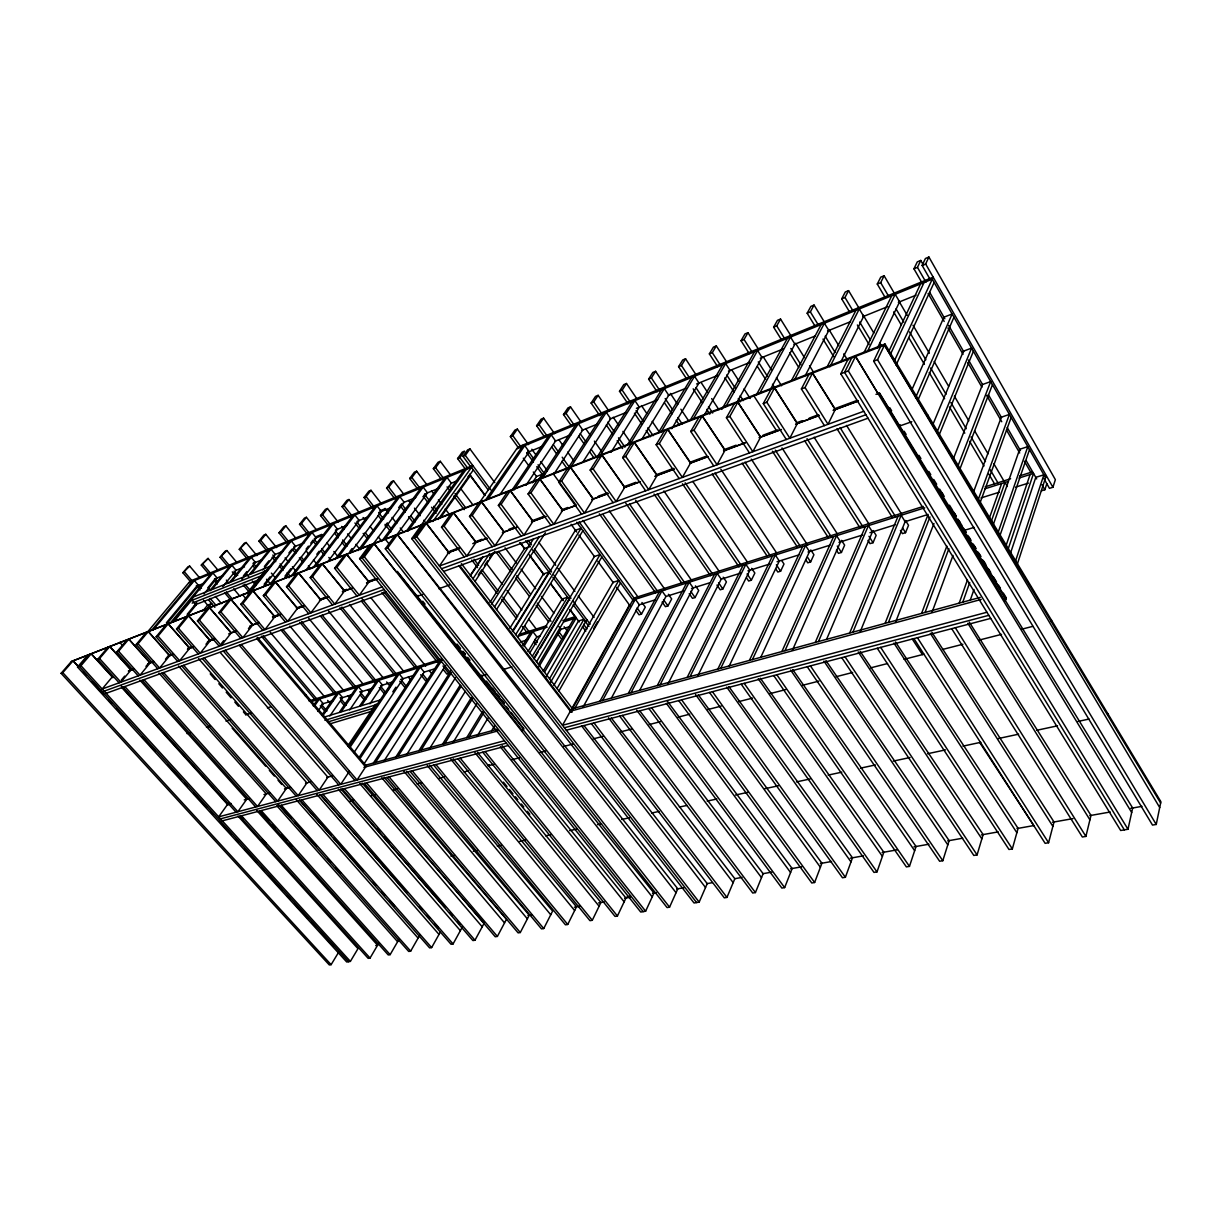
<?xml version="1.0" encoding="UTF-8"?>
<svg xmlns="http://www.w3.org/2000/svg" width="1222" height="1222" viewBox="0 0 1222 1222"><rect width="100%" height="100%" fill="white"/><g stroke="black" fill="none" stroke-linecap="round" stroke-linejoin="round"><path stroke-width="1.5" d="M880.619 346.605L873.654 361.193L1152.499 825.079L1156.241 824.453L1160.9 801.724L885.003 344.008L71.395 661.499M848.022 359.283L840.797 373.81L1120.681 830.486L1127.982 829.249L1132.672 808.002L1004.667 599.422M1107.59 715.069L1107.896 713.785M951.709 628.658L1082.356 837.009L1085.9 836.398L1090.986 815.41L969.306 622.151M913.934 638.617L1045.146 843.333L1048.583 842.737L1054.021 821.978L931.821 632.171M877.289 648.271L1008.975 849.473L1012.335 848.908L1018.079 828.363L895.512 641.978M1051.241 621.631L1051.592 620.379M841.744 657.635L973.827 855.446L977.081 854.896L983.13 834.58L860.212 651.418M807.238 666.723L939.642 861.25L942.804 860.716L949.127 840.614L825.935 660.583M1043.802 478.428L1049.469 488.342L1052.936 487.273L1055.365 479.666L928.919 257.032L925.421 258.499L922.121 265.403L929.667 278.616M1041.404 490.816L1044.856 489.762L1046.826 483.683M1017.239 564.381L1046.261 475.572M1015.436 561.356L1043.878 474.808L1035.782 477.359L1009.968 554.757M773.725 675.552L906.373 866.902L909.458 866.383L916.042 846.495L792.711 669.58M1007.585 550.74L1033.537 473.449L1019.026 478.031M1005.798 546.387L1030.085 474.533M991.286 522.222L991.699 521M1000.008 535.419L1029.504 449.62M997.549 534.121L1027.809 446.626L1019.683 449.284L992.814 525.934M741.174 684.137L874.005 872.416L876.999 871.897L883.842 852.223L760.359 678.225M970.253 600.216L973.995 589.478M962.799 602.156L969.718 582.497M991.149 521.763L1005.003 482.461L1007.371 486.509M959.209 603.133L967.442 579.931M988.965 519.228L1001.628 483.53M979.8 503.54L1011.159 417.466M709.524 692.462L842.477 877.763L845.395 877.274L852.482 857.783L728.908 686.642M977.936 500.409L1009.418 414.426L1001.292 417.206L973.399 492.329M932.035 612.237L953.023 555.399M925.054 612.451L948.898 548.647M921.587 613.413L946.851 546.097M678.76 700.573L811.79 882.987L814.631 882.498L821.932 863.221L698.312 694.829M959.652 469.691L992.463 384.686M895.573 622.166L933.975 523.49M957.743 466.483L990.691 381.585L982.534 384.502L953.374 458.693M648.836 708.455L781.881 888.073L784.646 887.6L792.162 868.506L667.411 701.275M885.079 623.373L928.14 514.431L904.54 521.855M888.455 622.441L929.973 516.952M927.345 416.213L927.834 415.052M900.446 530.409L902.447 533.632L905.533 532.685L908.526 525.307L905.533 520.465M860.181 631.789L905.135 521.672L901.149 515.272L852.941 632.141M619.707 716.138L752.737 893.022L755.425 892.564L763.124 873.669L639.58 710.562M939.076 435.154L973.399 351.279M937.137 431.87L971.597 348.117L963.425 351.172L932.936 424.37M849.672 633.042L898.048 516.249M591.356 723.607L724.31 897.849L726.953 897.406L734.834 878.694L611.382 718.108M900.217 424.813L899.728 425.974L911.811 421.712M868.002 540.399L870.049 543.622L873.043 542.705L876.143 535.373L873.104 530.547M826.546 639.412L872.401 531.906L868.414 525.613L818.465 641.55M918.287 399.395L953.954 317.216M815.273 642.421L865.39 526.575M421.3 525.323L411.738 538.627L694.035 902.997L699.167 902.126L707.217 883.598L583.994 725.562M915.538 397.807L952.121 313.978L943.934 317.185L912.36 388.688M836.428 550.16L838.491 553.352L841.423 552.451L844.631 545.165L841.546 540.384M792.421 650.241L840.537 541.865L836.551 535.679L784.967 650.7M878.129 393.759L855.507 356.381L848.328 370.923L840.797 373.81M781.881 651.54L833.603 536.611M669.564 907.152L677.798 888.822L397.41 534.625L387.756 547.838L385.312 548.785L667.075 907.579L669.564 907.152L387.756 547.838M885.003 344.008L884.484 345.139L71.38 661.484L61.1 673.322L329.329 964.968L331.116 964.662L338.738 952.075M805.68 559.661L807.773 562.823L810.614 561.937L813.928 554.712L810.797 549.931M369.334 545.547L359.604 558.653L640.74 912.055L645.628 911.215L653.984 893.053L522.802 729.305L521.718 731.168M760.817 657.222L809.529 551.58L805.527 545.486L752.431 659.59M896.062 365.118L934.127 282.465M894.015 361.697L933.18 277.165L517.914 447.069L479.803 502.166M890.273 354.655L924.993 280.51M749.422 660.399L802.655 546.387M805.038 387.557L828.027 424.294L835.329 409.339L812.508 373.107L805.038 387.557L801.388 388.947L824.392 425.623M889.051 350.897L920.548 283.947M922.121 265.403L925.65 263.952L928.919 257.032M775.726 568.872L777.834 572.033L780.614 571.193L784.005 564.014L781.897 560.852M482.766 752.217L615.048 916.408L617.431 916.011L625.954 898.033L502.166 745.68M873.654 361.193L877.518 359.711L884.468 345.108L1160.64 803.037M729.29 665.837L779.315 561.02L775.313 555.032L720.797 668.22M877.35 348.163L899.606 301.819L895.207 294.303L867.773 350.76M922.442 283.611L913.949 268.809L917.447 267.358L920.762 260.439L923.588 265.403M913.949 268.809L917.279 261.905L920.762 260.439M717.864 669.014L772.518 555.903M457.914 758.755L589.966 920.685L592.288 920.288L600.934 902.478L477.405 752.324M864.244 352.119L891.785 295.693M746.535 577.899L748.658 581.03L751.362 580.19L754.86 573.072L751.652 568.337M766.805 402.237L789.84 438.224L797.401 423.377L774.549 387.878L766.805 402.237L763.292 403.581L786.311 439.508M697.777 675.903L749.88 570.231L745.878 564.32L690.033 676.621M851.749 357.832L844.555 372.374L1124.332 829.875M433.688 765.14L565.465 924.84L567.741 924.458L576.494 906.816L453.27 758.816M687.192 677.4L743.159 565.19M840.904 361.758L863.664 316.361L859.265 308.983L829.906 366.844M884.972 297.16L877.274 284.054L880.665 282.649L884.117 275.76L894.703 293.891M777.345 429.915L776.78 431.045L753.898 395.943L754.493 394.828M716.978 585.078L720.232 589.798L722.859 588.989L726.433 581.901L723.195 577.196M877.274 284.054L880.741 277.165L884.117 275.76M827.355 366.463L855.95 310.327M667.93 684.03L721.194 579.197L717.192 573.393L660.094 684.794M410.042 771.372L541.529 928.919L543.744 928.537L552.619 911.062L429.701 765.14M729.824 416.442L752.859 451.712L760.68 436.957L737.813 402.175L729.824 416.442L726.418 417.756L749.468 452.95M657.329 685.542L714.534 574.233M801.388 388.947L808.903 374.512M386.962 777.452L518.128 932.89L520.297 932.523L529.279 915.202L406.712 771.326M689.223 593.663L692.492 598.337L695.074 597.543L698.709 590.516L695.455 585.857M805.237 375.612L828.791 330.475L824.392 323.234L794.453 379.905M639.748 690.262L693.225 587.95L689.223 582.222L630.98 692.737M849.534 311.916L841.698 298.855L844.982 297.481L848.572 290.622L859.28 308.57M841.698 298.855L845.288 291.997L848.572 290.622M628.291 693.47L686.627 583.047M791.153 381.188L821.169 324.548M364.431 783.394L495.261 936.77L497.385 936.419L506.473 919.265L384.182 777.268M694.02 430.19L717.07 464.757L725.12 450.108L702.238 416.015L694.02 430.19L690.736 431.458L713.77 465.964M662.141 602.034L665.44 606.677L667.96 605.898L671.672 598.933L668.388 594.289M611.474 697.976L665.944 596.489L684.213 590.776M770.624 389.07L794.926 344.176L790.512 337.058L759.656 393.423M602.614 700.481L661.942 590.852L665.944 596.489M763.292 403.581L771.051 389.238M342.42 789.183L472.914 940.573L474.976 940.222L484.156 923.221L362.247 783.165M815.074 326.152L807.162 313.214L810.354 311.885L814.066 305.042L823.964 321.325M600.002 701.199L659.422 591.647M635.73 610.206L639.045 614.803L641.504 614.055L645.277 607.135L641.947 602.492M807.162 313.214L810.889 306.386L814.066 305.042M659.345 443.51L682.38 477.405L690.644 462.863L667.762 429.426L659.345 443.51L656.153 444.747L679.188 478.581M320.928 794.85L451.04 944.285L453.072 943.949L462.328 927.101M756.449 394.675L787.396 338.341M583.016 707.141L639.335 604.814L635.333 599.254L574.997 708.012M571.774 708.653L629.437 604.997M571.193 710.975L633.974 598.047L923.267 506.427M299.94 800.379L429.655 947.921L431.641 947.585L440.317 932.065M737.034 402.114L762.024 357.481L757.609 350.5L725.883 406.544M781.668 340.067L773.618 327.16L776.718 325.862L780.553 319.064L791.551 336.783M726.418 417.756L734.422 403.489M773.618 327.16L777.452 320.347L780.553 319.064M625.74 456.417L648.76 489.671L657.207 475.236L634.34 442.425L625.74 456.417L622.655 457.608L645.659 490.801M721.835 409.401L754.57 351.737M488.418 765.705L489.014 764.636M593.587 628.826L597.482 621.983M279.41 805.787L408.728 951.48L410.668 951.144L420.093 934.616M558.912 691.026L620.501 582.879M557.018 688.551L618.775 580.465L613.047 582.344L553.902 685.328M704.422 414.793L730.053 370.419L725.639 363.56L693.118 419.268M550.45 682.579L586.789 619.63M690.736 431.458L698.953 417.298M749.223 353.586L741.036 340.709L744.045 339.456L747.986 332.674L758.159 348.759M549.61 678.592L583.948 619.279L578.495 621.005L545.974 676.912M259.339 811.072L388.245 954.962L390.139 954.642L398.968 939.397M408.026 865.359L408.622 864.336M741.036 340.709L744.977 333.927L747.986 332.674M593.159 468.943L616.148 501.57L624.778 487.227L601.942 455.042L593.159 468.943L590.165 470.088L613.139 502.654M543.133 671.199L573.897 618.668M690.094 420.444L722.676 364.767M564.365 636.723L567.527 631.3L564.121 626.749M544.538 672.146L576.219 617.935L563.525 621.937M538.795 666.922L560.959 629.315L558.973 626.657M239.711 816.25L368.189 958.369L370.052 958.048L378.927 942.941M538.474 664.325L601.866 557.003M536.534 661.805L600.094 554.559L594.381 556.514L533.525 658.719M534.243 658.521L538.138 651.968M540.093 648.699L569.345 599.544M491.595 730.787L494.513 725.899M671.779 428.739L698.969 383.005L694.539 376.269L661.285 431.641M656.153 444.747L664.585 430.663M717.635 366.646L709.371 353.876L712.304 352.654L716.336 345.902L726.601 361.849M532.425 656.138L567.604 597.207L562.166 598.994L529.813 652.93M87.77 655.099L77.505 667.013L346.743 962.019L350.378 961.393L357.97 948.684L237.985 816.052M561.57 481.071L584.513 513.103L593.312 498.866L570.491 467.278L561.57 481.071L558.653 482.201L581.58 514.172M477.328 735.827L488.067 717.986M528.057 651.463L536.84 636.861L532.868 631.621L524.024 646.209M709.371 353.876L713.419 347.124L716.336 345.902M481.85 675.094L481.208 676.148L486.631 674.513M658.353 432.787L691.667 377.43M469.095 736.927L483.805 712.625M466.789 737.553L482.507 711.662M522.772 645.277L530.623 632.339M517.685 637.166L582.909 530.715M641.962 439.065L668.724 395.241L664.31 388.611L630.353 443.662M530.898 492.863L553.795 524.299L562.746 510.17L539.971 479.146L530.898 492.863L528.072 493.948L550.954 525.338M515.715 634.6L581.122 528.225L575.409 530.272L512.797 631.637M686.917 379.324L678.577 366.676L681.433 365.485L685.557 358.779L695.99 374.711M453.102 742.426L476.779 703.796M444.823 743.556L472.593 698.541M622.655 457.608L631.27 443.632M678.577 366.676L682.716 359.971L685.557 358.779M442.578 744.167L471.371 697.579M512.385 631.27L548.984 572.049L543.546 573.912L509.818 628.245M627.512 444.762L661.514 389.757M429.457 748.857L465.322 691.362M611.015 452.308L639.305 407.14L634.89 400.633L599.284 456.952M421.162 750.018L461.229 686.214M501.112 504.289L523.963 535.175L533.052 521.152L510.322 490.694L501.112 504.289L498.377 505.358L521.214 536.183M657.1 391.773L648.622 379.125L651.402 377.98L655.618 371.289L666.143 387.084M418.963 750.614L460.083 685.267M351.264 800.807L351.905 799.799M597.527 456.417L632.171 401.748M590.165 470.088L598.948 456.203M648.622 379.125L652.854 372.45L655.618 371.289M554.04 472.914L553.352 473.983L576.142 505.251L561.845 510.552M406.437 755.043L455.455 677.798M494.528 606.922L539.391 536.611M496.529 609.534L545.348 532.777M443.311 669.595L446.84 674.04L448.871 673.414L450.551 670.802M395.913 756.907L450.383 671.779M398.051 756.326L451.437 672.742M472.196 515.409L494.986 545.745L504.197 531.83L481.529 501.891L472.196 515.409L469.523 516.432L492.313 546.723M489.976 602.37L524.635 548.449L530.073 546.509M491.702 604.096L533.632 538.703M582.925 462.008L610.664 418.734L606.249 412.333L571.086 466.697M383.891 761.184L445.694 665.364M628.032 403.795L619.493 391.254L623.785 384.594L626.474 383.479L637.181 399.273M619.493 391.254L622.181 390.124L626.474 383.479M375.49 762.482L441.753 660.415M558.653 482.201L567.588 468.408M567.344 469.34L603.607 413.403M373.397 763.047L439.721 661.056M444.09 526.193L466.819 556.025L476.152 542.201L453.545 512.782L444.09 526.193L441.509 527.201L464.223 556.972M363.957 764.01L424.171 672.1L420.231 667.212L359.711 758.999M554.605 473.021L582.772 430.022L578.373 423.713L542.66 477.741M599.803 415.602L591.112 403.046L595.496 396.432L598.123 395.332L608.892 411.004M478.276 575.027L481.392 570.292M484.523 565.557L487.654 560.837M489.732 557.675L492.863 552.955M349.355 771.326L340.755 784.341L225.322 650.272M475.007 581.412L494.895 551.305M358.718 757.991L418.245 667.838M591.112 403.046L593.739 401.946L598.123 395.332M399.747 681.204L404.528 687.085L406.468 686.489L410.729 680.043L408.316 677.08M528.072 493.948L537.161 480.246M472.975 578.754L489.762 553.429M539.085 479.024L542.232 474.273L536.534 476.488L532.318 482.812M538.978 480.353L575.791 424.767M470.852 574.477L482.385 557.186M392.781 691.866L395.928 687.161M470.241 576.081L482.873 557.11M353.968 752.599L403.107 678.699L399.182 673.857L349.782 747.681M863.755 411.279L439.431 566L448.871 552.298L426.325 523.367L416.778 536.687L411.738 538.627M525.979 485.317L555.598 441.005L551.214 434.803L513.927 490.068M417.985 595.297L417.298 596.336L422.675 594.442M347.659 746.062L375.536 704.514L377.506 703.918M348.606 747.039L397.226 674.483M378.789 702.787L380.775 699.824L324.334 717.054M379.232 687.543L384.044 693.393L385.953 692.813L390.23 686.413L386.61 681.983M511.376 491.061L548.693 435.842M571.148 425.439L563.495 414.533L567.94 407.949L570.491 406.88L581.367 422.445M369.915 703.78L382.501 685.145L378.576 680.364L361.727 705.201L359.803 705.797L376.682 680.975M563.495 414.533L566.061 413.464L570.491 406.88M498.377 505.358L507.588 491.748M500.195 494.162L529.126 451.712L524.742 445.618L488.067 498.958M349.66 709.967L362.323 691.453L358.428 686.733L341.457 711.403L339.579 711.968L356.549 687.329M544.294 436.544L536.595 425.714L539.085 424.676L543.591 418.138L554.528 433.581M285.49 788.709L286.162 787.732M485.577 499.92L523.596 444.732M536.595 425.714L541.102 419.177L543.591 418.138M396.325 571.927L374.1 543.698L364.37 556.82L359.604 558.653M329.833 716L342.572 697.625L338.693 692.981L322.684 715.924M469.523 516.432L478.871 502.929M321.921 714.962L336.86 693.546M518.143 447.374L510.368 436.621L512.797 435.612L517.364 429.09L528.484 444.579M510.368 436.621L514.936 430.113L517.364 429.09M317.796 711.418L323.234 703.673L319.354 699.076L314.986 705.277M336.89 567.375L359.299 595.221L369.029 581.825L346.697 554.36L336.89 567.375L334.584 568.276L356.977 596.076M441.509 527.201L450.949 513.79M313.199 705.827L317.567 699.641M438.133 519.472L473.357 469.905M440.76 517.273L470.439 475.465L468.133 476.397M432.848 521.534L472.807 465.521L190.082 581.183L147.068 632.538M386.137 538.306L385.404 539.33L388.932 543.775M428.464 522.115L467.4 467.721M305.24 695.746L305.958 694.753M228.117 804.305L228.804 803.358M312.465 576.769L334.797 604.157L344.589 590.868L322.348 563.831L312.465 576.769L310.205 577.624L332.521 604.997M423.805 524.345L414.258 537.665L696.601 902.554M426.127 523.031L463.764 470.531M420.353 526.315L451.361 483.179L447.008 477.374L408.011 531.173M470.928 467.064L462.985 456.325L465.292 455.363L469.966 448.917L494.788 482.614M406.834 530.531L444.747 478.291M457.593 458.571L459.9 457.608L464.574 451.162L462.267 452.125L457.593 458.571L465.536 469.263M462.985 456.325L467.644 449.879L469.966 448.917M288.682 585.903L310.907 612.879L320.775 599.681L298.611 573.072L288.682 585.903L286.483 586.743L308.708 613.673M385.312 548.785L394.966 535.572M397.318 534.151L427.486 492.848L423.133 487.12L384.93 539.039M423.026 496.804L425.271 493.734M265.495 594.808L287.644 621.356L297.557 608.266L275.5 582.069L265.495 594.808L263.356 595.618L285.49 622.135M441.341 479.284L433.352 468.652L438.072 462.252L440.317 461.305L450.536 474.961M433.352 468.652L435.597 467.721L440.317 461.305M381.57 541.438L420.918 488.021M372.634 544.829L404.161 502.273L399.838 496.636L360.2 549.732M385.098 525.934L387.359 522.894M398.632 507.71L400.877 504.671M371.717 544.615L361.987 557.736L643.184 911.627M242.918 603.485L264.96 629.635L274.935 616.636L252.954 590.837L242.918 603.485L240.826 604.279L262.867 630.399M417.741 489.06L409.691 478.489L414.457 472.12L416.641 471.203L426.936 484.783M409.691 478.489L411.875 477.573L416.641 471.203M358.015 550.587L397.685 497.522M350.775 552.252L381.401 511.483L377.094 505.939L338.311 557.171M334.584 568.276L344.39 555.262M349.798 551.565L352.058 548.541M220.892 611.932L242.842 637.701L252.862 624.793L230.973 599.391L220.892 611.932L218.86 612.726L240.795 638.434M394.706 498.607L386.595 488.082L391.407 481.758L393.545 480.857L403.993 494.498M386.595 488.082L388.733 487.196L393.545 480.857M335.042 559.493L374.986 506.794M328.351 560.959L359.176 520.48L354.884 515.012L315.856 565.893M310.205 577.624L320.088 564.701M199.415 620.196L221.258 645.567L231.325 632.767L209.542 607.731L199.415 620.196L197.429 620.944L219.273 646.285M372.206 507.924L364.049 497.461L368.891 491.168L370.984 490.297L381.508 503.861M364.049 497.461L366.142 496.59L370.984 490.297M312.618 568.199L352.822 515.837M316.804 554.253L319.125 551.229M306.462 569.483L337.471 529.263L333.178 523.871L293.922 574.416M178.458 628.23L200.209 653.235L210.321 640.542L188.616 615.857L178.458 628.23L176.518 628.979L198.27 653.953M286.483 586.743L296.427 573.912M243.453 593.877L242.689 594.854L246.34 599.131M290.744 576.692L331.177 524.681M284.604 578.403L316.254 537.848L311.977 532.517L271.926 583.52M350.256 517.028L342.038 506.611L346.911 500.363L348.957 499.508L359.543 513.011M248.448 628.612L250.632 625.801M342.038 506.611L344.085 505.771L348.957 499.508M158.02 636.097L179.665 660.735L189.807 648.118L168.208 623.816L158.02 636.097L156.126 636.815L177.755 661.423M284.97 576.173L290.836 568.658M306.08 549.152L308.433 546.142M310.785 543.148L313.122 540.139M263.356 595.618L273.361 582.894M327.618 524.437L320.531 515.562L325.434 509.33L327.435 508.505L338.097 521.947M320.531 515.562L322.532 514.722L327.435 508.505M221.457 643.505L223.657 640.71M269.94 584.284L310.021 533.327M138.055 643.75L159.608 668.052L169.766 655.527L148.274 631.56L138.055 643.75L136.207 644.468L157.745 668.724M264.151 584.284L270.047 576.83M288.896 552.97L291.248 549.992M263.723 586.514L295.525 546.234L291.264 540.979L251.014 591.631M307.837 534.625L299.527 524.299L301.467 523.49L306.401 517.288L315.948 529.202M205.983 644.269L208.183 641.504M247.195 593.098L264.899 570.857L266.824 570.094M247.898 593.877L289.354 541.774M240.826 604.279L250.877 591.647M118.58 651.234L140.011 675.186L150.199 662.767L128.814 639.137L118.58 651.234L116.777 651.937L138.193 675.858M264.395 566.458L268.886 560.822M262.898 569.926L275.255 554.437L271.024 549.258L251.808 573.164L249.93 573.912L269.145 550.022M299.527 524.299L304.461 518.113L306.401 517.288M218.86 612.726L228.942 600.17M99.547 658.551L120.871 682.166L131.09 669.839L109.797 646.53L99.547 658.551L97.775 659.223L119.099 682.823M243.453 575.776L246.829 571.591M286.162 541.652L278.983 532.838L283.947 526.682L285.856 525.888L295.464 537.741M241.895 579.243L255.444 562.456L251.213 557.354L231.936 581.107L230.087 581.84L249.38 558.103M278.983 532.838L280.892 532.044L285.856 525.888M165.505 659.177L167.72 656.458L173.555 654.305M197.429 620.944L207.557 608.495M206.854 609.427L211.635 603.546L207.633 605.119L202.837 610.985M266.136 549.961L258.911 541.178L263.891 535.068L265.754 534.289L276.63 547.578M222.816 586.545L236.06 570.292L231.844 565.251L212.491 588.867L210.688 589.584L230.057 565.985M258.911 541.178L260.775 540.399L265.754 534.289M176.518 628.979L196.1 604.951L191.793 599.926L190.021 600.628M145.983 666.387L148.198 663.683M247.761 559.554L239.283 549.335L244.293 543.271L246.111 542.507L256.941 555.628M208.168 587.385L215.347 578.678M239.283 549.335L246.111 542.507M187.18 614.33L196.788 602.66M203.952 593.938L217.104 577.96L212.903 572.996L172.088 622.303M120.703 641.672L119.939 642.619L122.444 645.384M190.327 600.995L193.794 596.81L270.536 566.183L267.129 570.46L192.083 600.292M173.845 621.616L191.793 599.926M156.126 636.815L198.544 585.475L194.359 580.572L152.811 630.308M121.329 680.135L124.675 676.102M129.12 670.725L132.77 669.228M169.125 624.442L211.146 573.714M227.399 566.046L220.082 557.324L225.108 551.29L226.88 550.542L236.579 562.166M166.406 622.777L196.818 586.163L203.875 583.306M220.082 557.324L226.88 550.542M152.307 629.513L194.084 579.549M136.207 644.468L146.426 632.278M208.656 573.836L201.294 565.129L208.076 558.408L217.837 569.987M201.294 565.129L208.076 558.408M191.549 582.894L182.918 572.782L187.974 566.809L189.67 566.092L199.492 577.655M116.777 651.937L127.012 639.839M182.918 572.782L189.67 566.092M97.775 659.223L108.04 647.217M89.496 654.442L79.231 666.357L348.56 961.699M77.505 667.013L80.958 665.7L91.207 653.77L112.409 676.759L102.174 688.994L382.089 586.911M61.1 673.322L62.78 672.665L73.06 660.827L78.254 666.418L73.06 660.827M188.646 582.909L471.478 467.384L488.433 490.282M516.616 448.948L932.249 279.166L1045.558 477.756M316.483 536.534L321.768 534.381M379.996 510.796L385.297 508.642M214.476 579.029L223.305 575.455M235.663 570.46L244.492 566.886M253.305 563.311L262.134 559.737M274.492 554.742L283.321 551.168M293.616 547.013L304.507 542.599M314.298 538.642L323.922 534.747M335.47 530.073L346.865 525.46M357.13 521.305L368.051 516.891M378.652 512.598L390.994 507.604M403.352 502.609L415.709 497.598M426.31 493.321L438.667 488.326M451.025 483.316L458.082 480.46M526.682 452.705L542.614 446.259M555.002 441.249L570.934 434.803M581.55 430.511L597.482 424.065M609.87 419.054L625.801 412.608M636.418 408.316L657.65 399.716M668.266 395.424L685.97 388.26M696.586 383.968L717.818 375.368M728.449 371.076L749.682 362.476M760.298 358.183L783.302 348.881M793.933 344.573L815.166 335.989M827.554 330.979L850.558 321.661M862.946 316.651L887.722 306.63M898.338 302.338L916.042 295.174M192.175 603.133L262.027 575.501M195.764 604.6L260.408 579.136M194.329 605.638L196.1 604.951M187.959 648.134L191.487 646.835M209.145 640.297L214.446 638.327M272.445 616.85L279.517 614.238M297.206 607.685L302.506 605.715M320.195 599.177L325.51 597.207M343.199 590.654L346.727 589.34M367.959 581.489L375.032 578.861M449.925 551.153L458.861 547.838M476.733 541.224L482.094 539.238M508.902 529.309L514.263 527.339M532.135 520.709L544.645 516.081M562.517 509.467L567.879 507.481M598.291 496.224L607.242 492.909M625.145 486.28L635.898 482.293M657.375 474.335L673.49 468.377M691.392 461.748L705.72 456.432M723.623 449.803L736.163 445.175M763.017 435.215L775.558 430.587M796.82 422.705L802.136 420.735M809.224 418.123L818.068 414.838M835.772 408.285L857.034 400.419M148.397 663.439L153.789 661.453M167.918 656.214L173.448 654.182M187.745 648.897L193.107 646.912M208.366 641.26L214.568 638.984L207.496 641.749M230.653 633.027L236.014 631.041M250.311 625.756L259.247 622.456M272.842 617.4L280.541 614.574M296.457 608.693L303.545 606.066M319.461 600.185L328.306 596.901M342.328 591.708L351.31 588.393M366.707 582.68L377.842 578.586M447.451 552.863L458.174 548.892M474.258 542.95L486.768 538.322M502.853 532.364L517.166 527.079M531.463 521.794L545.76 516.494M592.12 499.355L608.113 493.444M624.091 487.532L640.068 481.621M656.046 475.709L673.796 469.141M689.773 463.23L707.538 456.661M723.516 450.75L744.809 442.868M759.015 437.613L780.323 429.747M796.255 423.851L819.29 415.327M833.465 410.088L858.272 400.908M875.991 394.355L879.534 393.041L1005.905 599.101L1006.286 597.864L1003.354 593.082M128.325 671.031L134.237 668.846M148.03 663.745L153.896 661.576M187.424 649.172L193.198 647.034M228.606 633.943L236.09 631.178M250.388 625.893L259.324 622.594M272.659 617.66L280.77 614.651M296.656 608.785L303.988 606.066M319.935 600.17L328.886 596.871M343.214 591.57L352.242 588.225M366.493 582.955L377.262 578.968M448.703 552.558L459.426 548.586M472.746 543.668L487.013 538.383M502.334 532.716L516.646 527.43M531.631 521.886L545.898 516.616M561.341 510.903L576.234 505.389M591.738 499.661L608.357 493.52M623.923 487.761L640.465 481.636M654.748 476.366L674.376 469.095M690.079 463.291L708.286 456.57M724.05 450.735L745.496 442.807M759.809 437.507L781.438 429.518M795.568 424.294L818.908 415.648M833.19 410.378L858.165 401.137M104.145 691.148L384.166 589.539M441.539 568.719L865.879 414.747M106.115 693.317L386.259 592.166M443.632 571.438L868.002 418.199M438.82 588.729L449.589 584.926M187.012 733.597L190.663 732.436M206.487 727.365L210.26 726.158M225.978 721.117L229.843 719.88M245.79 714.778L251.258 713.022M267.404 707.859L271.055 706.683M309.029 700.954L441.371 659.04M519.335 634.355L546.54 625.74M562.853 620.577L575.547 616.545M985.131 486.83L1010.609 478.764M1019.713 475.893L1032.437 471.845M311.381 701.596L441.982 660.338M518.174 636.265L547.196 627.1M632.874 600.033L924.764 507.817M984.581 488.907L1008.15 481.468M321.447 704.239L333.392 700.496M340.663 698.22L353.357 694.249M360.612 691.973L373.321 688.001M380.577 685.741L393.285 681.769M400.541 679.493L413.25 675.522M424.141 672.115L435.032 668.709M520.312 642.024L527.583 639.763M536.657 636.922L540.277 635.791M560.241 629.544L569.315 626.703M638.694 605.012L655.068 599.88M691.499 588.485L709.707 582.802M720.629 579.381L740.654 573.118M747.94 570.842L769.784 563.999M777.07 561.723L798.928 554.895M808.032 552.038L829.875 545.211M838.979 542.354L862.656 534.961M869.942 532.685L895.436 524.712M981.006 497.934L999.214 492.237M1015.604 487.12L1028.359 483.133M324.945 720.308L375.964 704.819M328.474 721.774L374.039 708.012M502.731 669.656L511.911 666.891M974.117 527.4L963.837 530.501L964.265 529.294L966.22 532.487M330.184 723.791L372.114 711.173M365.271 765.278L497.323 729.229M572.446 708.714L980.243 597.39M231.202 803.48L227.521 804.473L218.677 816.846L504.457 740.746M244.247 799.921L249.624 798.455M263.967 794.56L270.322 792.834M284.482 788.984L290.5 787.335M305.515 783.256L310.968 781.775M326.824 777.467L332.338 775.955M363.896 767.37L497.843 730.924M981.205 599.422L570.338 711.204L562.517 725.288L986.933 612.253M220.495 818.847L506.351 743.129M564.411 727.747L988.812 615.323M222.312 820.833L508.245 745.496M566.321 730.206L990.691 618.393M349.996 801.143L353.662 800.196M371.381 795.659L375.047 794.728M393.331 790.054L397.685 788.938M417.099 783.959L421.621 782.798M439.049 778.338L444.533 776.948M464.055 771.937L468.301 770.853M488.036 765.797L493.963 764.285M512.033 759.656L519.411 757.777M540.155 752.462L545.699 751.041M563.693 746.443L573.423 743.954M593.205 738.882L602.996 736.377M620.883 731.795L631.942 728.969M649.188 724.554L660.247 721.713M678.057 717.161L689.773 714.167M707.584 709.6L721.133 706.133M738.852 701.596L752.492 698.113M770.059 693.607L785.7 689.605M802.304 685.359L818.908 681.112M836.154 676.698L852.666 672.467M870.553 667.884L887.554 663.531M904.066 659.315L924.015 654.198M942.452 649.478L962.905 644.254M979.326 640.038L1001.551 634.355M1021.745 629.193L1032.834 626.351M450.918 856.133L454.767 855.308M473.281 851.337L477.023 850.527M497.369 846.159L501.249 845.318M519.61 841.378L525.491 840.11M545.562 835.802L551.122 834.611M569.666 830.624L577.074 829.035M597.466 824.651L601.591 823.765M621.647 819.458L629.376 817.808M651.509 813.042L659.025 811.439M679.401 807.055L686.978 805.42M707.202 801.082L716.84 799.005M735.522 795.003L748.124 792.284M764.865 788.694L778.445 785.777M796.5 781.897L810.125 778.964M828.134 775.099L841.805 772.167M860.441 768.164L875.349 764.957M893.251 761.107L910.023 757.518M927.544 753.745L945.431 749.896M962.951 746.138L980.854 742.289M998.252 738.562L1018.629 734.178M1036.76 730.282L1057.549 725.822M1077.773 721.469L1089.062 719.055M626.978 896.841L630.689 896.184M527.919 915.446L531.631 914.789M574.401 907.198L579.976 906.205M598.581 902.905L604.157 901.912M624.61 898.277L630.185 897.284M652.502 893.313L656.214 892.656M676.713 889.02L684.183 887.691M706.576 883.705L712.166 882.712M734.559 878.74L742.014 877.411M762.543 873.761L771.876 872.111M790.527 868.796L801.724 866.81M820.39 863.496L831.586 861.495M850.298 858.18L863.404 855.843M882.131 852.513L897.116 849.855M913.964 846.861L928.949 844.203M947.676 840.873L962.661 838.216M981.388 834.886L998.237 831.892M1016.964 828.562L1033.812 825.568L979.723 742.533M1052.463 822.253L1072.977 818.618M1089.764 815.624L1110.279 811.988M1130.808 808.338L1141.99 806.352M375.734 945.568L377.583 945.232L256.681 810.385M92.551 681.8L97.745 687.375M240.612 815.792L243.178 818.587M262.425 839.468L266.289 843.638M62.78 672.665L331.116 964.662M259.828 810.721L268.84 820.588M272.705 824.819L275.286 827.63M281.717 834.687L286.88 840.324M289.446 843.134L292.027 845.96M80.958 665.7L350.378 961.393M83.325 672.085L85.891 674.895M92.307 681.937L103.855 694.6M108.987 700.221L111.553 703.047M116.701 708.668L129.532 722.737M142.363 736.805L155.194 750.873M168.04 764.941L180.871 779.01M184.721 783.241L187.287 786.052M193.702 793.093L206.549 807.162M210.398 811.377L212.964 814.188M219.38 821.23L230.927 833.893M236.06 839.514L238.626 842.325M245.042 849.366L256.605 862.029M261.737 867.651L264.303 870.476M269.436 876.098L282.267 890.166M287.399 895.802L289.965 898.613M295.098 904.234L307.944 918.302M311.793 922.534L315.643 926.75M320.775 932.371L333.606 946.439M278.112 804.045L290.912 818.175M294.746 822.406L316.498 846.418M328 859.142L330.566 861.953M335.683 867.605L340.801 873.256M91.207 653.77L112.913 677.752M121.849 687.635L227.781 804.763M124.843 686.565L237.893 811.729L246.707 799.264L139.904 680.119M241.544 815.761L370.052 958.048M123.071 687.207L236.075 812.218M121.146 686.016L228.499 804.733M299.405 800.074L331.162 835.466M333.713 838.307L362.919 870.874M373.092 882.208L375.628 885.049M381.982 892.121L384.518 894.962M389.604 900.614L394.675 906.281M142.18 680.303L255.688 806.994M109.797 646.53L130.891 670.084M143.997 679.646L257.552 806.505L266.32 793.918L159.013 673.123M261.202 810.583L390.139 954.642M319.874 794.56L406.926 892.549M419.543 906.755L422.064 909.596M427.104 915.278L429.625 918.119M434.681 923.801L438.454 928.063M163.611 672.558L277.638 801.143L286.376 788.465L178.549 665.975M281.304 805.283L410.668 951.144M161.747 673.23L275.729 801.647M128.814 639.137L150.016 663.011M276.844 805.756L397.624 941.704M232.165 728.159L265.648 766.179M269.359 770.395L274.324 776.031M278.051 780.262L281.763 784.478M377.109 828.485L379.63 831.357M384.67 837.085L389.711 842.829M340.816 788.923L444.793 907.167M449.803 912.865L452.308 915.706M457.318 921.403L459.823 924.26M183.682 665.318L298.199 795.675L306.89 782.89L198.575 658.643M301.88 799.86L431.641 947.585M181.788 665.99L296.243 796.194M148.274 631.56L169.583 655.771M296.289 799.723L418.092 938.099M168.208 623.816L189.609 648.363M316.773 794.224L439.003 934.418M210.199 673.887L215.118 679.524M218.814 683.74L222.496 687.971M226.192 692.202L231.111 697.838M234.792 702.07L238.489 706.301M243.407 711.937L245.866 714.748M204.257 657.879L319.232 790.069L327.878 777.177L220.311 652.563M322.929 794.315L453.072 943.949M202.302 658.582L317.231 790.603M188.616 615.857L210.123 640.786M338.372 789.336L460.373 930.66M344.467 788.648L474.976 940.222M223.32 650.99L338.723 784.875M203.463 600.231L208.397 606.005M241.284 644.513L357.053 780.003L366.249 765.904L257.368 637.426M209.542 607.731L231.141 633.011M359.818 783.577L482.216 926.811M239.252 645.247L354.976 780.553M199.018 585.338L201.477 588.24M210.108 598.368L216.279 605.608M366.524 782.844L497.385 936.419M184.629 572.064L192.022 580.755M196.345 585.613L200.057 589.966M208.702 600.094L214.873 607.334M208.091 587.767L210.551 590.654M215.454 596.443L221.594 603.668M230.973 599.391L252.679 625.038M381.768 777.696L504.549 922.885M214.782 581.076L217.241 583.979M224.588 592.685L230.729 599.926M261.386 636.173L315.337 699.946M320.24 705.751L325.144 711.54M256.62 638.388L365.592 766.912M389.1 776.887L520.297 932.523M203.035 564.411L210.398 573.118M215.301 578.923L217.76 581.825M226.345 591.983L232.486 599.238M263.142 635.532L317.109 699.381M322.028 705.186L326.931 710.99M226.375 580.129L228.82 583.031M233.692 588.821L239.802 596.076M270.291 632.293L325.189 697.487M327.633 700.389L330.077 703.276M221.869 556.59L230.393 566.779M234.059 571.148L237.71 575.501M245.026 584.238L251.121 591.524M282.801 629.361L336.432 693.409M340.098 697.777L346.193 705.063M232.272 571.865L235.922 576.219M243.239 584.956L249.319 592.212M280.999 630.017L334.614 693.989M340.709 701.26L344.36 705.629M246.279 573.79L248.708 576.692M252.343 581.061L255.978 585.414M289.92 626.092L344.467 691.484M348.102 695.837L350.531 698.755M252.954 590.837L274.751 616.881M403.657 770.975L527.385 918.868M412.226 770.792L543.744 928.537M241.101 548.586L248.371 557.339M253.214 563.189L255.642 566.107M266.533 579.259L270.169 583.627M301.666 621.601L356.167 687.314M359.803 691.698L365.852 698.999L364.003 699.58L360.368 695.196M252.603 565.389L255.016 568.306M299.818 622.273L354.304 687.91M271.406 573.118L275.011 577.487M308.738 618.301L362.949 683.892M367.761 689.727L370.174 692.645M275.5 582.069L297.374 608.51M427.257 765.507L550.74 914.759M435.933 764.544L567.741 924.458M503.403 782.141L507.008 786.51M509.406 789.427L512.996 793.811M515.394 796.729L517.792 799.631M521.382 804.015L523.78 806.932M527.385 811.301L529.783 814.219M260.775 540.399L268 549.197M272.812 555.063L276.416 559.462M280.037 563.846L283.641 568.245M287.246 572.644L289.66 575.577M322.165 615.14L376.315 681.082M381.127 686.947L385.953 692.813M272.155 557.278L275.76 561.677M279.364 566.061L282.969 570.445M286.59 574.844L288.988 577.777M320.271 615.827L374.421 681.693M298.611 573.072L320.592 599.926M450.842 759.183L574.645 910.543M285.093 557.919L288.713 562.349M292.348 566.779L295.968 571.209M328.596 611.092L382.975 677.553M460.22 758.144L592.288 920.288M280.892 532.044L289.263 542.339M294.044 548.22L296.442 551.168M301.223 557.049L303.621 559.982M308.402 565.878L310.785 568.81M341.885 607.059L395.714 673.246M401.687 680.593L406.468 686.489M292.134 548.999L295.724 553.398M299.314 557.812L302.903 562.212M339.96 607.746L394.966 675.323M306.264 551.091L308.662 554.055M313.474 559.982L317.063 564.427M349.492 604.447L403.52 671.153M322.348 563.831L344.405 591.127M475.007 752.706L599.116 906.235M301.467 523.49L309.792 533.815M314.543 539.727L316.926 542.675M321.676 548.586L325.235 553.016M328.81 557.446L331.177 560.409M362.079 598.795L417.939 668.205M422.69 674.116L427.44 680.028L425.455 680.639L420.704 674.727M485.134 751.591L617.431 916.011M312.588 540.521L316.162 544.936M320.912 550.847L324.472 555.262M361.3 600.995L414.762 667.365M397.303 571.392L523.627 729.106M326.686 542.583L330.261 547.059M333.835 551.519L337.425 555.979M370.816 597.65L425.699 666.097M429.273 670.557L431.656 673.536M422.72 601.209L425.088 604.157M457.013 644.055L460.572 648.5M462.939 651.448L465.292 654.396L462.97 651.326M467.659 657.36L470.027 660.308M492.451 688.322L494.803 691.27M497.155 694.203L499.508 697.151M501.86 700.084L504.212 703.032M346.697 554.36L368.845 582.084M500.378 746.825L624.152 901.836M322.532 514.722L330.795 525.109M335.515 531.035L339.059 535.496M342.603 539.941L347.323 545.867M383.937 591.845L438.255 660.063M442.975 666.005L448.871 673.414M334.706 533.327L338.234 537.772M341.778 542.217L345.322 546.662M381.921 592.578L437.4 662.187M341.656 526.438L344.024 529.416M347.583 533.907L351.142 538.383M355.877 544.355L359.436 548.846M364.37 556.82L645.628 911.215M397.119 571.636L522.527 730.955L523.81 728.724L510.949 712.35M344.085 505.771L352.287 516.188M356.992 522.161L360.505 526.621M365.195 532.578L368.723 537.054M374.1 543.698L652.227 896.887M354.945 522.985L359.635 528.927M363.148 533.403L366.676 537.863M363.087 517.517L365.439 520.511M370.144 526.514L373.672 531.02M378.392 537.023L380.745 540.017M486.387 681.112L503.922 703.429M506.275 706.408L508.612 709.386M378.041 515.394L381.539 519.885M385.022 524.375L390.857 531.845M397.41 534.625L676.056 892.702M366.142 496.59L374.299 507.069M378.957 513.057L383.632 519.045M387.13 523.535L391.788 529.523M385.022 508.383L388.535 512.904M392.033 517.441L396.722 523.459M400.22 527.98L403.734 532.517M416.778 536.687L699.167 902.126M388.733 487.196L396.845 497.736M401.473 503.754L406.101 509.757M410.745 515.776L415.373 521.794M400.495 506.122L405.124 512.125M408.591 516.631L413.219 522.649M459.946 565.817L572.11 712.166M426.325 523.367L449.497 553.597M458.769 565.679L571.132 712.243M581.565 725.837L705.522 887.508M408.637 500.562L410.974 503.586M414.457 508.138L420.261 515.715M423.744 520.251L426.066 523.291M461.412 563.648L573.362 709.906M411.875 477.573L419.925 488.158M424.538 494.207L429.136 500.256M433.734 506.305L437.186 510.857M473.999 559.248L478.596 565.297M482.048 569.834L498.164 591.02M502.761 597.069L517.716 616.728M524.62 625.801L529.218 631.85M534.961 639.412L537.268 642.436M423.484 496.606L428.082 502.654M431.534 507.191L436.132 513.225M471.799 560.058L477.542 567.604M480.994 572.14L497.094 593.281M501.692 599.33L516.646 618.958M522.39 626.519L527.003 632.553M533.892 641.626L536.198 644.636M593.984 722.905L726.953 897.406M453.545 512.782L475.984 542.461M608.51 717.772L733.169 882.635M431.503 490.832L433.795 493.841M438.377 499.89L441.799 504.411M445.236 508.932L448.657 513.469M486.402 563.281L502.41 584.406M506.993 590.44L521.855 610.068M528.714 619.126L536.718 629.681M622.41 715.42L755.425 892.564M435.597 467.721L443.586 478.367M449.299 485.959L451.59 489.014M455.012 493.566L465.307 507.267M498.439 551.366L512.155 569.62M516.723 575.715L530.424 593.968M537.283 603.088L551 621.341M559.004 631.988L563.571 638.067L561.295 638.77L557.874 634.218M447.053 486.875L450.475 491.427M453.912 495.995L464.192 509.666M496.178 552.191L511.025 571.942M515.592 578.021L529.309 596.244M536.168 605.348L548.724 622.059M460.755 488.632L473.25 505.328M505.053 547.823L516.417 563.006M520.954 569.07L535.725 588.805M541.407 596.397L553.902 613.093M481.529 501.891L504.029 532.089M636.738 710.211L761.505 877.656M469.462 474.151L485.287 495.46M520.312 542.629L524.834 548.724M529.355 554.819L544.05 574.6M550.832 583.734L563.25 600.476M570.032 609.595L579.213 621.952M470.073 475.373L484.828 495.231M519.992 542.599L524.543 548.709M530.211 556.346L543.821 574.691M550.633 583.856L563.113 600.659M569.926 609.824L575.593 617.461M582.405 626.642L585.812 631.224M651.601 707.737L784.646 887.6M525.75 540.674L530.272 546.769M532.532 549.824L550.618 574.264M552.879 577.319L569.834 600.216M573.225 604.798L585.659 621.586M584.437 620.348L588.973 626.474M459.9 457.608L467.843 468.316M583.597 624.381L587.003 628.979M465.292 455.363L490.862 489.93M528.103 540.292L531.494 544.859M534.549 548.999L551.58 572.018M553.856 575.088L570.995 598.276M573.255 601.331L590.18 624.213M538.795 542.339L555.72 565.312M557.98 568.383L574.905 591.356M578.296 595.954L594.091 617.4M510.322 490.694L532.884 521.427M666.387 703.337L790.573 872.539M681.601 699.824L814.631 882.498M539.971 479.146L562.578 510.445M695.532 694.478L820.39 867.284M523.291 458.174L528.851 465.857M533.296 472.013L536.626 476.626M571.102 524.314L576.662 531.998M578.877 535.068L594.457 556.606M597.787 561.219L613.352 582.757M616.682 587.37L630.033 605.822M528.041 450.903L533.586 458.617M538.031 464.788L544.691 474.044M579.106 521.855L634.63 598.963M526.743 452.797L533.418 462.053M536.764 466.682L543.439 475.938M576.799 522.237L633.531 600.949M512.797 435.612L520.572 446.381M637.059 607.899L641.504 614.055M531.83 449.222L536.275 455.409M540.72 461.611L547.395 470.898M582.986 520.435L638.602 597.848M712.457 691.698L845.395 877.274M552.008 447.374L556.407 453.561M561.921 461.29L567.42 469.019M599.36 513.882L655.542 592.762M570.491 467.278L593.144 499.141M726.754 687.115L850.986 861.907M539.085 424.676L546.799 435.521M553.398 444.823L558.912 452.568M562.212 457.211L569.926 468.057M602.965 514.523L656.947 590.409M663.546 599.712L667.96 605.898M558.912 439.767L563.296 445.954M567.665 452.125L574.233 461.397M609.274 510.842L665.104 589.661M744.183 683.342L876.999 871.897M578.8 436.33L584.269 444.121M589.737 451.911L594.106 458.143M625.817 503.327L681.571 582.757M566.061 413.464L573.714 424.385M580.267 433.749L585.735 441.539M591.204 449.345L596.672 457.15M629.467 503.953L685.221 583.505M690.69 591.311L695.074 597.543M585.705 428.662L590.058 434.895M594.396 441.127L602.003 452.018M635.684 500.256L692.187 581.183M601.942 455.042L624.625 487.502M758.236 678.714L882.406 856.378M776.825 674.743L909.458 866.383M593.739 401.946L602.354 414.426M607.731 422.216L614.192 431.565M618.5 437.797L624.946 447.145M657.222 493.902L712.105 573.393M718.567 582.741L722.859 588.989M606.311 425.012L612.818 434.436M617.156 440.714L622.578 448.55M654.045 494.07L710.471 575.669M613.215 417.282L618.607 425.119M622.915 431.397L630.46 442.364M663.897 490.969L718.887 570.934M634.34 442.425L657.054 475.511M790.634 670.053L914.652 850.695M622.181 390.124L629.651 401.122M636.066 410.546L643.536 421.544M647.813 427.822L653.144 435.674M685.175 482.812L740.7 564.488M747.1 573.912L751.362 580.19M634.432 413.204L641.901 424.187M646.178 430.465L650.44 436.728M682.472 483.79L739.05 566.916M810.43 665.883L942.804 860.716M641.458 405.597L646.805 413.494M652.151 421.391L659.636 432.451M692.813 481.437L747.36 562.013M667.762 429.426L690.491 463.138M823.918 661.087L947.798 844.86M651.402 377.98L659.88 390.643M665.165 398.571L672.589 409.645M677.874 417.573L682.12 423.912M714.946 473.006L770.013 555.353M776.367 564.854L780.614 571.193M664.508 402.848L671.932 413.922M676.163 420.246L679.34 424.981M712.166 473.999L767.248 556.224M670.343 393.408L677.721 404.467M680.868 409.202L688.246 420.261M720.858 469.233L776.642 552.955M845.028 656.764L977.081 854.896M702.238 416.015L724.967 450.399M858.226 651.922L981.846 838.857M693.164 388.825L702.543 403.061M706.713 409.385L709.829 414.136M742.136 463.169L797.355 546.998M681.433 365.485L689.758 378.163M696.021 387.664L703.307 398.754M708.516 406.682L712.686 413.021M744.977 462.13L800.196 546.097M807.498 557.186L810.614 561.937M880.68 647.37L1012.335 848.908M701.214 382.669L707.477 392.231M711.647 398.601L718.948 409.752M751.301 459.136L807.666 545.149M912.269 639.014L922.427 654.61M712.304 352.654L720.568 365.439M726.754 375.032L735.018 387.817M740.181 395.806L743.282 400.602M775.313 450.154L831.082 536.458M837.284 546.051L841.423 552.451M724.86 377.812L734.162 392.17M738.287 398.555L740.364 401.748M772.38 451.224L828.165 537.39M737.813 402.175L760.542 437.247M893.969 643.093L1016.857 832.701M731.734 369.823L738.913 380.974M744.045 388.947L750.201 398.509M782.019 447.924L837.437 534.014M917.432 637.701L1048.583 842.737M744.045 339.456L752.172 352.257M758.266 361.865L767.416 376.254M772.487 384.258L774.519 387.466M807.024 438.683L862.885 526.697M868.979 536.305L873.043 542.705M774.549 387.878L797.263 423.652M930.37 633.378L1052.875 826.362M757.411 366.478L765.614 379.355M804.519 440.562L859.799 527.522M763.246 356.809L771.388 369.67M776.474 377.72L781.545 385.755M814.096 437.232L869.025 524.101M955.314 627.711L1085.9 836.398M776.718 325.862L784.768 338.8M790.817 348.484L800.868 364.645M840.125 427.669L895.466 516.524M902.523 527.843L905.533 532.685M789.718 352.975L798.776 367.486M837.024 428.785L892.381 517.502M795.553 343.229L804.55 357.725M809.544 365.79L813.547 372.236M846.541 425.409L901.531 514.019M812.508 373.107L835.191 409.63M967.855 623.266L1089.917 819.84M889.723 407.674L891.632 410.791M904.158 431.229L906.128 434.452M918.944 455.348L920.914 458.555M928.796 471.417L930.767 474.64M933.715 479.467L936.678 484.279M939.626 489.106L942.59 493.932M949.479 505.175L952.442 510.002M954.413 513.209L956.383 516.432M959.331 521.259L962.294 526.071M969.153 537.268L971.108 540.46M974.041 545.241L975.996 548.434M978.929 553.215L980.884 556.407M983.817 561.188L985.757 564.381M988.69 569.162L990.645 572.354M993.578 577.135L996.51 581.916M998.466 585.109L1000.421 588.301M822.986 339.074L833.862 356.855M848.328 370.923L1127.982 829.249M810.354 311.885L818.266 324.838M825.186 336.172L835.084 352.364M828.913 329.451L838.811 345.734M843.776 353.861L847.732 360.368M942.269 493.184L944.239 496.422M953.068 511.04L956.001 515.898M957.972 519.151L959.927 522.39M962.875 527.262L965.823 532.135M967.778 535.373L969.733 538.627M972.681 543.5L975.63 548.373M977.585 551.611L980.533 556.484M982.488 559.722L1006.027 598.688L1005.202 601.224L879.382 393.301M855.507 356.381L1131.679 812.493M877.518 359.711L1156.241 824.453M844.982 297.481L852.819 310.571M859.677 322.028L870.446 340.022M857.37 324.991L869.117 344.589M884.468 345.108L1159.709 807.559M863.16 315.093L873.867 333.041M879.703 342.832L881.642 346.086M893.633 311.916L901.317 325.021M909.015 338.127L924.397 364.339M929.209 372.542L944.591 398.754M949.402 406.941L964.8 433.168M969.596 441.356L984.031 465.933M988.842 474.121L994.601 483.958M880.665 282.649L888.363 295.77M896.047 308.906L903.745 322.043M909.504 331.88L925.848 359.787M930.66 367.99L946.042 394.263M950.853 402.466L966.235 428.723M971.047 436.926L985.467 461.549M990.278 469.767L997.962 482.889M898.552 300.49L907.213 315.337M912.987 325.22L929.346 353.25M934.158 361.498L948.593 386.228M954.367 396.127L968.802 420.857M974.576 430.755L988.048 453.836M993.822 463.734L1004.408 481.865M917.447 267.358L925.94 282.175M1042.015 484.813L1044.856 489.762M929.728 292.409L944.835 318.774M948.623 325.373L963.746 351.737M968.466 359.971L982.641 384.701M988.308 394.584L1001.551 417.649M1007.218 427.547L1020.446 450.613M1026.113 460.511L1036.668 478.917M928.109 293.479L944.163 321.432M947.936 328.015L963.043 354.319M967.763 362.552L981.923 387.206M986.643 395.439L1001.75 421.743M1006.47 429.976L1019.683 452.995M1024.403 461.213L1031.017 472.731M925.65 263.952L1052.936 487.273"/></g></svg>
